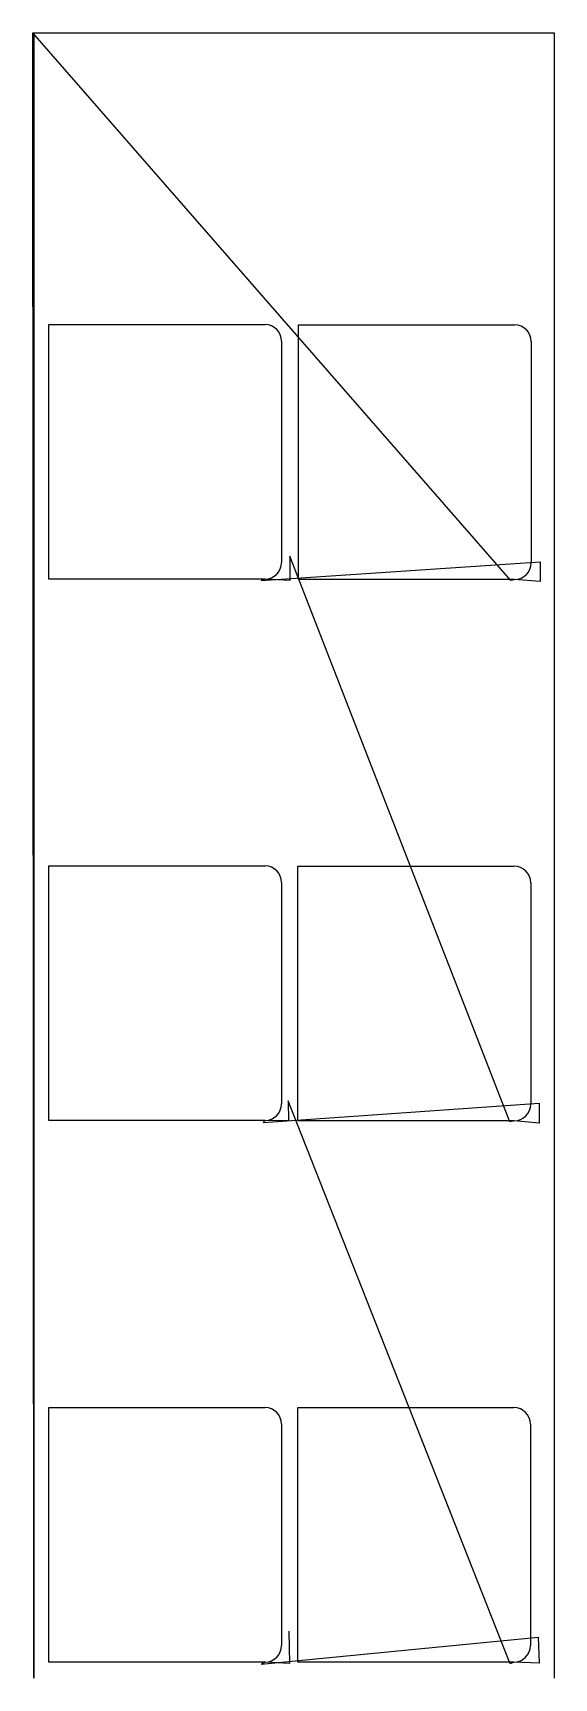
# Model space of a CAD drawing. Header units: metres. Extents: x 0 to 653, y 0 to 2060.
import ezdxf

# ---------------------------------------------------------------- set-up
doc = ezdxf.new("R2010")
doc.units = ezdxf.units.M

msp = doc.modelspace()

# ---------------------------------------------------------------- linework, layer by layer
at = {"layer": 'TOOL_0'}
for p, q in [((598.714, 1374.036), (0.001, 2059.716)), ((0.001, 2059.716), (1.001, 2059.716)), ((1.001, -0.001), (0.001, 2059.716)), ((0.001, 2059.716), (1.001, 2059.716)), ((1.001, 2059.716), (1.001, -0.001)), ((1.001, 2059.716), (652.958, 2059.716)), ((652.958, 2059.716), (652.958, 0.999)), ((20.002, 1375.896), (20.002, 1694.496)), ((20.002, 1694.496), (290.802, 1694.496)), ((332.727, 1375.463), (332.727, 1694.063)), ((332.727, 1694.063), (603.527, 1694.063)), ((311.602, 1673.696), (311.602, 1396.696)), ((624.327, 1673.263), (624.327, 1396.263)), ((597.4, 696.225), (322.009, 1404.576)), ((322.009, 1404.576), (322.009, 1374.188)), ((286.145, 1374.188), (635.345, 1397.367)), ((635.345, 1397.367), (635.345, 1372.87)), ((290.802, 1375.896), (20.002, 1375.896)), ((290.802, 1375.896), (286.145, 1374.188)), ((322.009, 1374.188), (290.802, 1375.896)), ((603.527, 1375.463), (332.727, 1375.463)), ((603.527, 1375.463), (598.714, 1374.036)), ((635.345, 1372.87), (603.527, 1375.463)), ((20.001, 698.152), (20.001, 1016.752)), ((20.001, 1016.752), (290.801, 1016.752)), ((332.093, 697.834), (332.093, 1016.434)), ((332.093, 1016.434), (602.893, 1016.434)), ((311.601, 995.952), (311.601, 718.952)), ((623.693, 995.634), (623.693, 718.634)), ((597.776, 17.734), (319.953, 722.685)), ((319.953, 722.685), (320.231, 697.877)), ((288.554, 695.647), (634.076, 719.739)), ((634.076, 719.739), (634.352, 694.842)), ((290.801, 698.152), (20.001, 698.152)), ((290.801, 698.152), (288.554, 695.647)), ((320.231, 697.877), (290.801, 698.152)), ((602.893, 697.834), (332.093, 697.834)), ((602.893, 697.834), (597.4, 696.225)), ((634.352, 694.842), (602.893, 697.834)), ((20, 20.001), (20, 338.601)), ((20, 338.601), (290.8, 338.601)), ((331.775, 20.001), (331.775, 338.601)), ((331.775, 338.601), (602.575, 338.601)), ((311.6, 317.801), (311.6, 40.801)), ((623.375, 317.801), (623.375, 40.801)), ((286.052, 17.49), (632.991, 51.157)), ((320.717, 58.562), (321.536, 18.312)), ((632.991, 51.157), (634.075, 18.549)), ((290.8, 20.001), (20, 20.001)), ((290.8, 20.001), (286.052, 17.49)), ((321.536, 18.312), (290.8, 20.001)), ((602.575, 20.001), (331.775, 20.001)), ((602.575, 20.001), (597.776, 17.734)), ((634.075, 18.549), (602.575, 20.001)), ((652.958, 0.999), (652.958, -0.001))]:
    msp.add_line(p, q, dxfattribs=at)
for centre, start, end in [((290.802, 1673.696), 0, 90), ((603.527, 1673.263), 0, 90), ((290.802, 1396.696), 270, 0), ((603.527, 1396.263), 270, 0), ((290.801, 995.952), 0, 90), ((602.893, 995.634), 0, 90), ((290.801, 718.952), 270, 0), ((602.893, 718.634), 270, 0), ((290.8, 317.801), 0, 90), ((602.575, 317.801), 0, 90), ((290.8, 40.801), 270, 0), ((602.575, 40.801), 270, 0)]:
    msp.add_arc(centre, 20.8, start, end, dxfattribs=at)

doc.saveas('drawing.dxf')
